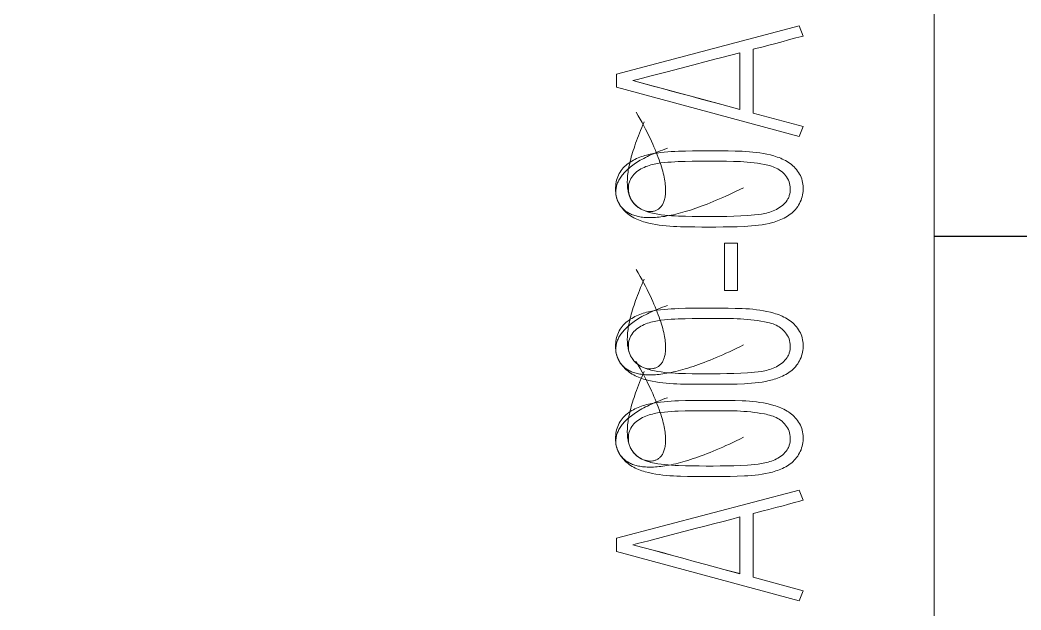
# Model space of a CAD drawing. Header units: millimetres. Extents: x 42356 to 50646, y 31507 to 39566.
# Drawn here: x 47878.12 to 47885.68, y 38444.2 to 38448.65 of the extents above; entities that cross this region are included whole.
import ezdxf

# ---------------------------------------------------------------- set-up
doc = ezdxf.new("R2010")
doc.units = ezdxf.units.MM
doc.set_wipeout_variables(frame=1)
doc.layers.add('000-PI-Oprema', color=30, linetype='Continuous', lineweight=5)
doc.layers.add('004-PI-DIN Šina', color=3, linetype='Continuous')

# ---------------------------------------------------------------- blocks, each defined once
blk = doc.blocks.new('*U116')
at = {"layer": '004-PI-DIN Šina'}
blk.add_lwpolyline([(0, 12.5), (650, 12.5)], dxfattribs=at)
blk = doc.blocks.new('6ES7193-6PA00-0AA0')
blk.add_wipeout([(47315.5808, 38480.0409), (47322.5808, 38480.0409), (47322.5808, 38362.9039), (47315.5808, 38362.9039)])
at = {"layer": '000-PI-Oprema'}
for p, q in [((47322.5808, 38362.9039), (47322.5808, 38480.0409)), ((47321.5594, 38437.8083), (47320.1788, 38437.4451)), ((47321.5905, 38437.7319), (47321.5594, 38437.8083)), ((47321.4392, 38437.6912), (47321.4716, 38437.7)), ((47321.4716, 38437.7), (47321.5147, 38437.7121)), ((47321.5147, 38437.7121), (47321.5363, 38437.718)), ((47321.5363, 38437.718), (47321.5579, 38437.7237)), ((47321.5905, 38437.7319), (47321.5905, 38437.7324)), ((47321.2118, 38437.6322), (47321.2335, 38437.6376)), ((47321.2118, 38437.1506), (47321.2118, 38437.6322)), ((47321.2335, 38437.6376), (47321.2878, 38437.6513)), ((47321.2878, 38437.6513), (47321.3311, 38437.6624)), ((47321.3311, 38437.6624), (47321.3852, 38437.6767)), ((47321.3852, 38437.6767), (47321.4392, 38437.6912)), ((47320.8199, 38437.5295), (47320.9232, 38437.5567)), ((47320.9232, 38437.5567), (47320.9749, 38437.5701)), ((47320.9749, 38437.5701), (47321.0438, 38437.588)), ((47321.0438, 38437.588), (47321.1128, 38437.6057)), ((47321.1128, 38437.6057), (47321.1128, 38437.1771)), ((47320.5617, 38437.4619), (47320.8027, 38437.525)), ((47320.8027, 38437.525), (47320.8199, 38437.5295)), ((47320.1788, 38437.4451), (47320.1788, 38437.3454)), ((47320.3031, 38437.3953), (47320.3375, 38437.4043)), ((47320.3203, 38437.3907), (47320.3031, 38437.3953)), ((47320.3213, 38437.3909), (47320.3041, 38437.3955)), ((47320.3375, 38437.4043), (47320.441, 38437.4308)), ((47320.441, 38437.4308), (47320.5617, 38437.4619)), ((47320.1788, 38437.3454), (47321.5594, 38436.9729)), ((47320.4583, 38437.3541), (47320.3203, 38437.3907)), ((47320.4591, 38437.3544), (47320.3213, 38437.3909)), ((47320.5272, 38437.3355), (47320.4583, 38437.3541)), ((47320.5279, 38437.3358), (47320.4591, 38437.3544)), ((47320.5961, 38437.3167), (47320.5272, 38437.3355)), ((47320.6655, 38437.2982), (47320.5279, 38437.3358)), ((47320.6649, 38437.2978), (47320.5961, 38437.3167)), ((47320.7338, 38437.2791), (47320.6649, 38437.2978)), ((47320.7342, 38437.2795), (47320.6655, 38437.2982)), ((47320.8199, 38437.2558), (47320.7338, 38437.2791)), ((47320.9751, 38437.2145), (47320.7342, 38437.2795)), ((47320.9749, 38437.214), (47320.8199, 38437.2558)), ((47321.1128, 38437.1771), (47320.9749, 38437.214)), ((47321.1128, 38437.1776), (47320.9751, 38437.2145)), ((47321.5905, 38437.0477), (47321.2118, 38437.1506)), ((47321.5594, 38436.9729), (47321.5905, 38437.0477)), ((47320.1727, 38436.5756), (47320.1727, 38436.5747)), ((47321.5914, 38436.5813), (47321.5914, 38436.5822)), ((47320.9963, 38436.1665), (47320.9963, 38435.8111)), ((47321.0953, 38436.1665), (47320.9963, 38436.1665)), ((47321.0953, 38435.8111), (47321.0953, 38436.1665)), ((47320.9963, 38435.8111), (47321.0953, 38435.8111)), ((47320.1727, 38435.388), (47320.1727, 38435.3871)), ((47321.5914, 38435.3937), (47321.5914, 38435.3947)), ((47320.1727, 38434.6914), (47320.1727, 38434.6904)), ((47321.5914, 38434.6971), (47321.5914, 38434.698)), ((47321.5594, 38434.3025), (47320.1788, 38433.9394)), ((47321.5905, 38434.2261), (47321.5594, 38434.3025)), ((47321.5363, 38434.2122), (47321.5579, 38434.2179)), ((47321.5905, 38434.2261), (47321.5905, 38434.2271)), ((47321.2335, 38434.1318), (47321.2878, 38434.1455)), ((47321.2878, 38434.1455), (47321.3311, 38434.1567)), ((47321.3311, 38434.1567), (47321.3852, 38434.1709)), ((47321.3852, 38434.1709), (47321.4392, 38434.1854)), ((47321.4392, 38434.1854), (47321.4716, 38434.1942)), ((47321.4716, 38434.1942), (47321.5147, 38434.2063)), ((47321.5147, 38434.2063), (47321.5363, 38434.2122)), ((47320.9232, 38434.0509), (47320.9749, 38434.0644)), ((47320.9749, 38434.0644), (47321.0438, 38434.0822)), ((47321.0438, 38434.0822), (47321.1128, 38434.0999)), ((47321.1128, 38434.0999), (47321.1128, 38433.6713)), ((47321.2118, 38434.1264), (47321.2335, 38434.1318)), ((47321.2118, 38433.6448), (47321.2118, 38434.1264)), ((47320.5444, 38433.9517), (47320.7855, 38434.0147)), ((47320.7855, 38434.0147), (47320.8372, 38434.0283)), ((47320.8372, 38434.0283), (47320.9232, 38434.0509)), ((47320.1788, 38433.9394), (47320.1788, 38433.8396)), ((47320.3375, 38433.8985), (47320.4238, 38433.9206)), ((47320.4238, 38433.9206), (47320.5444, 38433.9517)), ((47320.1788, 38433.8396), (47321.5594, 38433.4671)), ((47320.3031, 38433.8895), (47320.3375, 38433.8985)), ((47320.3203, 38433.8858), (47320.3031, 38433.8904)), ((47320.3203, 38433.8849), (47320.3031, 38433.8895)), ((47320.4583, 38433.8492), (47320.3203, 38433.8858)), ((47320.4583, 38433.8483), (47320.3203, 38433.8849)), ((47320.5272, 38433.8306), (47320.4583, 38433.8492)), ((47320.5272, 38433.8297), (47320.4583, 38433.8483)), ((47320.5961, 38433.8118), (47320.5272, 38433.8306)), ((47320.5961, 38433.8109), (47320.5272, 38433.8297)), ((47320.6993, 38433.7836), (47320.5961, 38433.8118)), ((47320.6993, 38433.7827), (47320.5961, 38433.8109)), ((47320.7682, 38433.7649), (47320.6993, 38433.7836)), ((47320.7682, 38433.764), (47320.6993, 38433.7827)), ((47320.8543, 38433.7416), (47320.7682, 38433.7649)), ((47320.8543, 38433.7407), (47320.7682, 38433.764)), ((47320.9922, 38433.7046), (47320.8543, 38433.7416)), ((47320.9922, 38433.7036), (47320.8543, 38433.7407)), ((47321.1128, 38433.6722), (47320.9922, 38433.7046)), ((47321.1128, 38433.6713), (47320.9922, 38433.7036)), ((47321.5905, 38433.542), (47321.2118, 38433.6448)), ((47321.5594, 38433.4671), (47321.5905, 38433.542))]:
    blk.add_line(p, q, dxfattribs=at)
for points in [[(47321.5579, 38437.7237), (47321.5796, 38437.7292), (47321.5905, 38437.7319)], [(47320.3292, 38437.1571), (47320.3443, 38437.1305), (47320.3589, 38437.1044), (47320.3728, 38437.0789), (47320.3862, 38437.0539), (47320.3989, 38437.0295), (47320.4111, 38437.0057), (47320.4227, 38436.9824), (47320.4337, 38436.9597), (47320.4441, 38436.9375), (47320.454, 38436.9158), (47320.4633, 38436.8947), (47320.4722, 38436.874), (47320.4805, 38436.8539), (47320.4882, 38436.8344), (47320.4955, 38436.8153), (47320.5023, 38436.7967), (47320.5086, 38436.7787), (47320.5144, 38436.7611), (47320.5198, 38436.744), (47320.5247, 38436.7275), (47320.5291, 38436.7114), (47320.5332, 38436.6957), (47320.5368, 38436.6806), (47320.5399, 38436.6659), (47320.5427, 38436.6517), (47320.5451, 38436.6379), (47320.547, 38436.6246), (47320.5486, 38436.6117), (47320.5498, 38436.5993), (47320.5507, 38436.5873), (47320.5512, 38436.5758), (47320.5514, 38436.5647), (47320.5512, 38436.554), (47320.5507, 38436.5437), (47320.5499, 38436.5338), (47320.5487, 38436.5244), (47320.5473, 38436.5153), (47320.5456, 38436.5067), (47320.5436, 38436.4985), (47320.5414, 38436.4906), (47320.5389, 38436.4831), (47320.5361, 38436.476), (47320.5331, 38436.4693), (47320.5299, 38436.463), (47320.5265, 38436.457), (47320.5228, 38436.4514), (47320.5189, 38436.4461), (47320.5149, 38436.4412), (47320.5106, 38436.4366), (47320.5062, 38436.4324), (47320.5017, 38436.4285), (47320.4969, 38436.425), (47320.492, 38436.4218), (47320.487, 38436.4189), (47320.4819, 38436.4163), (47320.4766, 38436.414), (47320.4713, 38436.4121), (47320.4658, 38436.4104), (47320.4602, 38436.4091), (47320.4546, 38436.408), (47320.4431, 38436.4068), (47320.4315, 38436.4066), (47320.4197, 38436.4076), (47320.4078, 38436.4095), (47320.396, 38436.4125), (47320.3842, 38436.4165), (47320.3726, 38436.4214), (47320.3613, 38436.4271), (47320.3503, 38436.4338), (47320.3397, 38436.4412), (47320.3296, 38436.4494), (47320.32, 38436.4583), (47320.311, 38436.468), (47320.3027, 38436.4783), (47320.2952, 38436.4892), (47320.2886, 38436.5007), (47320.2829, 38436.5127), (47320.2781, 38436.5252), (47320.2744, 38436.5382), (47320.2718, 38436.5514), (47320.2702, 38436.5649), (47320.2696, 38436.5784), (47320.2701, 38436.5919), (47320.2716, 38436.6053), (47320.2742, 38436.6185), (47320.2779, 38436.6313), (47320.2801, 38436.6375), (47320.2827, 38436.6436), (47320.2855, 38436.6496), (47320.2885, 38436.6554), (47320.2954, 38436.6666), (47320.3032, 38436.6772), (47320.3119, 38436.6871), (47320.3214, 38436.6965), (47320.3315, 38436.7052), (47320.3422, 38436.7134), (47320.3534, 38436.721), (47320.3649, 38436.728), (47320.3768, 38436.7344), (47320.3888, 38436.7402), (47320.4011, 38436.7455), (47320.4134, 38436.7502), (47320.4259, 38436.7545), (47320.4384, 38436.7583), (47320.4511, 38436.7617), (47320.4639, 38436.7647), (47320.4767, 38436.7673), (47320.4896, 38436.7696), (47320.5155, 38436.7734), (47320.5416, 38436.7763), (47320.5678, 38436.7787), (47320.5939, 38436.7806), (47320.62, 38436.7821), (47320.6462, 38436.7833), (47320.6984, 38436.785), (47320.7507, 38436.786), (47320.8029, 38436.7865), (47320.8552, 38436.7868), (47320.9075, 38436.7868), (47320.9598, 38436.7865), (47321.0122, 38436.7861), (47321.0647, 38436.7853), (47321.0908, 38436.7846), (47321.1168, 38436.7835), (47321.1427, 38436.782), (47321.1684, 38436.78), (47321.1941, 38436.7775), (47321.2198, 38436.7744), (47321.2458, 38436.7709), (47321.272, 38436.7669), (47321.2984, 38436.7622), (47321.3115, 38436.7595), (47321.3246, 38436.7564), (47321.3375, 38436.753), (47321.3503, 38436.7492), (47321.3629, 38436.745), (47321.3751, 38436.7402), (47321.3871, 38436.7349), (47321.3987, 38436.729), (47321.41, 38436.7224), (47321.4207, 38436.7151), (47321.431, 38436.7071), (47321.4408, 38436.6983), (47321.4499, 38436.6888), (47321.4584, 38436.6786), (47321.466, 38436.6677), (47321.4729, 38436.6563), (47321.4789, 38436.6444), (47321.4838, 38436.632), (47321.4878, 38436.6192), (47321.4907, 38436.6061), (47321.4926, 38436.5928), (47321.4935, 38436.5794), (47321.4933, 38436.566), (47321.492, 38436.5527), (47321.4896, 38436.5396), (47321.4862, 38436.5268), (47321.4841, 38436.5206), (47321.4816, 38436.5145), (47321.479, 38436.5085), (47321.476, 38436.5026), (47321.4728, 38436.4969), (47321.4693, 38436.4914), (47321.4616, 38436.4807), (47321.453, 38436.4706), (47321.4437, 38436.4611), (47321.4336, 38436.4522), (47321.4229, 38436.4439), (47321.4118, 38436.4361), (47321.4002, 38436.429), (47321.3883, 38436.4225), (47321.3762, 38436.4165), (47321.364, 38436.4112), (47321.3517, 38436.4064), (47321.3392, 38436.4021), (47321.3266, 38436.3983), (47321.3139, 38436.395), (47321.3012, 38436.392), (47321.2884, 38436.3895), (47321.2755, 38436.3872), (47321.2495, 38436.3835), (47321.2234, 38436.3807), (47321.1973, 38436.3783), (47321.1711, 38436.3763), (47321.1188, 38436.3733), (47321.0666, 38436.3712), (47321.0144, 38436.3699), (47320.9623, 38436.3693), (47320.9101, 38436.3691), (47320.8578, 38436.3692), (47320.8053, 38436.3693), (47320.7527, 38436.3696), (47320.7004, 38436.3705), (47320.6484, 38436.3721), (47320.6225, 38436.3733), (47320.5967, 38436.3749), (47320.5709, 38436.377), (47320.5449, 38436.3795), (47320.5188, 38436.3827)], [(47320.5188, 38436.3827), (47320.4925, 38436.3865), (47320.4661, 38436.3911), (47320.4529, 38436.3938), (47320.4399, 38436.3969), (47320.4269, 38436.4003), (47320.4142, 38436.4041), (47320.4016, 38436.4084), (47320.3893, 38436.4132), (47320.3774, 38436.4186), (47320.3657, 38436.4245), (47320.3545, 38436.431), (47320.3437, 38436.4383), (47320.3334, 38436.4462), (47320.3235, 38436.4549), (47320.3143, 38436.4643), (47320.3056, 38436.4746), (47320.2976, 38436.4858), (47320.2939, 38436.4918), (47320.2903, 38436.4979), (47320.2869, 38436.5044), (47320.2837, 38436.511), (47320.2807, 38436.5179), (47320.2779, 38436.5251), (47320.2753, 38436.5325), (47320.2729, 38436.5402), (47320.2707, 38436.5482), (47320.2688, 38436.5564), (47320.267, 38436.565), (47320.2655, 38436.5738), (47320.2643, 38436.5829), (47320.2632, 38436.5923), (47320.2624, 38436.6021), (47320.2619, 38436.6121), (47320.2616, 38436.6224), (47320.2616, 38436.6331), (47320.2619, 38436.6441), (47320.2624, 38436.6554), (47320.2632, 38436.6671), (47320.2643, 38436.6791), (47320.2657, 38436.6914), (47320.2674, 38436.7041), (47320.2694, 38436.7172), (47320.2716, 38436.7306), (47320.2742, 38436.7444), (47320.2771, 38436.7585), (47320.2804, 38436.7731), (47320.2839, 38436.788), (47320.2878, 38436.8033), (47320.292, 38436.819), (47320.2966, 38436.8351), (47320.3015, 38436.8516), (47320.3068, 38436.8685), (47320.3124, 38436.8859), (47320.3184, 38436.9036), (47320.3247, 38436.9218), (47320.3315, 38436.9404), (47320.3386, 38436.9595), (47320.3461, 38436.979), (47320.354, 38436.9989), (47320.3622, 38437.0193), (47320.3709, 38437.0402), (47320.38, 38437.0615), (47320.3895, 38437.0833)], [(47321.1391, 38436.5864), (47321.1119, 38436.5729), (47321.085, 38436.5599), (47321.0587, 38436.5474), (47321.0329, 38436.5353), (47321.0075, 38436.5237), (47320.9826, 38436.5125), (47320.9581, 38436.5018), (47320.9342, 38436.4915), (47320.9107, 38436.4817), (47320.8876, 38436.4723), (47320.865, 38436.4633), (47320.8428, 38436.4547), (47320.8211, 38436.4466), (47320.7998, 38436.4389), (47320.7789, 38436.4315), (47320.7585, 38436.4246), (47320.7385, 38436.4181), (47320.719, 38436.4119), (47320.6998, 38436.4061), (47320.6811, 38436.4007), (47320.6628, 38436.3957), (47320.6449, 38436.391), (47320.6274, 38436.3867), (47320.6103, 38436.3828), (47320.5936, 38436.3792), (47320.5772, 38436.3759), (47320.5613, 38436.3729), (47320.5458, 38436.3703), (47320.5306, 38436.3681), (47320.5159, 38436.3661), (47320.5014, 38436.3644), (47320.4874, 38436.3631), (47320.4737, 38436.362), (47320.4604, 38436.3613), (47320.4475, 38436.3608), (47320.4349, 38436.3607), (47320.4227, 38436.3608), (47320.4108, 38436.3611), (47320.3992, 38436.3618), (47320.388, 38436.3627), (47320.3771, 38436.3639), (47320.3666, 38436.3653), (47320.3564, 38436.3669), (47320.3465, 38436.3688), (47320.3369, 38436.3709), (47320.3277, 38436.3733), (47320.3187, 38436.3759), (47320.3101, 38436.3787), (47320.3018, 38436.3817), (47320.2937, 38436.3849), (47320.286, 38436.3883), (47320.2786, 38436.3919), (47320.2714, 38436.3957), (47320.2646, 38436.3997), (47320.258, 38436.4038), (47320.2517, 38436.4081), (47320.2457, 38436.4126), (47320.2399, 38436.4173), (47320.2292, 38436.427), (47320.2195, 38436.4373), (47320.2109, 38436.4482), (47320.2032, 38436.4595), (47320.1964, 38436.4712), (47320.1906, 38436.4834), (47320.1856, 38436.4959), (47320.1815, 38436.5087), (47320.1782, 38436.5217), (47320.1757, 38436.535), (47320.174, 38436.5484), (47320.173, 38436.5619), (47320.1727, 38436.5755), (47320.1731, 38436.5892), (47320.1741, 38436.6028), (47320.1757, 38436.6163), (47320.178, 38436.6297), (47320.181, 38436.643), (47320.1847, 38436.656), (47320.1891, 38436.6687), (47320.1943, 38436.6811), (47320.2002, 38436.6931), (47320.2069, 38436.7047), (47320.2144, 38436.7158), (47320.2226, 38436.7264), (47320.2315, 38436.7365), (47320.241, 38436.7462), (47320.251, 38436.7554), (47320.2615, 38436.7642), (47320.2724, 38436.7724), (47320.2837, 38436.7802), (47320.2953, 38436.7875), (47320.3072, 38436.7944), (47320.3194, 38436.8007), (47320.3316, 38436.8066), (47320.3441, 38436.812), (47320.3566, 38436.817), (47320.3693, 38436.8216), (47320.382, 38436.8258), (47320.3949, 38436.8296), (47320.4079, 38436.8331), (47320.434, 38436.8393), (47320.4604, 38436.8443), (47320.4869, 38436.8485), (47320.5135, 38436.8521), (47320.5402, 38436.855), (47320.567, 38436.8573), (47320.5938, 38436.8591), (47320.6206, 38436.8606), (47320.6475, 38436.8617), (47320.7012, 38436.8633), (47320.7549, 38436.8643), (47320.8086, 38436.8648), (47320.8622, 38436.865), (47320.9159, 38436.8648), (47320.9696, 38436.8645), (47321.0234, 38436.864), (47321.0772, 38436.8632), (47321.1309, 38436.8615), (47321.1577, 38436.8601), (47321.1844, 38436.8583), (47321.211, 38436.856), (47321.2375, 38436.8531), (47321.2639, 38436.8495), (47321.2904, 38436.8452), (47321.3168, 38436.84), (47321.3432, 38436.8339), (47321.3695, 38436.8268), (47321.3826, 38436.8228), (47321.3955, 38436.8184), (47321.4083, 38436.8138), (47321.4209, 38436.8087), (47321.4333, 38436.8032), (47321.4455, 38436.7974), (47321.4574, 38436.7911), (47321.469, 38436.7844), (47321.4804, 38436.7772), (47321.4914, 38436.7695), (47321.502, 38436.7613), (47321.5123, 38436.7525), (47321.5222, 38436.7432), (47321.5315, 38436.7334), (47321.5404, 38436.7231), (47321.5487, 38436.7123), (47321.5564, 38436.7011), (47321.5634, 38436.6895), (47321.5697, 38436.6775), (47321.5752, 38436.6652), (47321.5799, 38436.6525), (47321.5838, 38436.6396), (47321.5869, 38436.6265), (47321.5892, 38436.6131), (47321.5907, 38436.5997), (47321.5914, 38436.5861), (47321.5913, 38436.5725), (47321.5904, 38436.5589), (47321.5887, 38436.5454), (47321.5862, 38436.5319), (47321.583, 38436.5186), (47321.5791, 38436.5055), (47321.5745, 38436.4926), (47321.5692, 38436.4799), (47321.5632, 38436.4676), (47321.5566, 38436.4557), (47321.5494, 38436.4442), (47321.5415, 38436.4331), (47321.533, 38436.4226), (47321.524, 38436.4126), (47321.5144, 38436.4031), (47321.5043, 38436.3942), (47321.4938, 38436.3859), (47321.4828, 38436.3781), (47321.4715, 38436.3708), (47321.4598, 38436.3639), (47321.4478, 38436.3575), (47321.4355, 38436.3515), (47321.4231, 38436.346), (47321.4105, 38436.3408), (47321.3977, 38436.336), (47321.3849, 38436.3316), (47321.372, 38436.3275), (47321.359, 38436.3237), (47321.3329, 38436.317), (47321.3066, 38436.3114), (47321.2802, 38436.3067), (47321.2536, 38436.3029), (47321.2269, 38436.2999), (47321.2002, 38436.2974), (47321.1734, 38436.2955), (47321.1466, 38436.2939), (47321.0929, 38436.2917), (47321.0393, 38436.2905), (47320.9856, 38436.2899), (47320.9319, 38436.2897), (47320.8782, 38436.2896), (47320.8245, 38436.2897), (47320.7708, 38436.29), (47320.7171, 38436.2904), (47320.6634, 38436.2915), (47320.6366, 38436.2925), (47320.6098, 38436.2938)], [(47320.6098, 38436.2938), (47320.5831, 38436.2956), (47320.5563, 38436.2979), (47320.5296, 38436.3009), (47320.503, 38436.3044), (47320.4765, 38436.3086), (47320.45, 38436.3135), (47320.4237, 38436.3191), (47320.3975, 38436.3257), (47320.3846, 38436.3295), (47320.3718, 38436.3335), (47320.3591, 38436.338), (47320.3465, 38436.3428), (47320.3341, 38436.348), (47320.3219, 38436.3537), (47320.3099, 38436.3599), (47320.2982, 38436.3666), (47320.2866, 38436.3739), (47320.2754, 38436.3817), (47320.2644, 38436.3901), (47320.2539, 38436.3989), (47320.2438, 38436.4083), (47320.2342, 38436.4181), (47320.2251, 38436.4284), (47320.2166, 38436.4391), (47320.2087, 38436.4502), (47320.2016, 38436.4618), (47320.1951, 38436.4736), (47320.1895, 38436.4859), (47320.1847, 38436.4984), (47320.1809, 38436.5113), (47320.1779, 38436.5244), (47320.176, 38436.5378), (47320.1751, 38436.5515), (47320.1754, 38436.5654), (47320.1768, 38436.5794), (47320.1779, 38436.5866), (47320.1794, 38436.5937), (47320.1812, 38436.6009), (47320.1833, 38436.6081), (47320.1857, 38436.6154), (47320.1884, 38436.6227), (47320.1915, 38436.63), (47320.195, 38436.6374), (47320.1988, 38436.6447), (47320.203, 38436.6521), (47320.2075, 38436.6595), (47320.2124, 38436.667), (47320.2177, 38436.6744), (47320.2234, 38436.6819), (47320.2294, 38436.6893), (47320.2359, 38436.6968), (47320.2428, 38436.7043), (47320.2501, 38436.7118), (47320.2578, 38436.7192), (47320.2659, 38436.7267), (47320.2745, 38436.7342), (47320.2835, 38436.7416), (47320.2929, 38436.7491), (47320.3028, 38436.7565), (47320.3132, 38436.7639), (47320.324, 38436.7713), (47320.3353, 38436.7787), (47320.347, 38436.786), (47320.3593, 38436.7933), (47320.372, 38436.8006), (47320.3853, 38436.8079), (47320.399, 38436.8151), (47320.4133, 38436.8222), (47320.4281, 38436.8294), (47320.4434, 38436.8365), (47320.4592, 38436.8435), (47320.4755, 38436.8505), (47320.4924, 38436.8575), (47320.5099, 38436.8644), (47320.5279, 38436.8712), (47320.5465, 38436.878), (47320.5656, 38436.8847)], [(47320.2707, 38436.5605), (47320.2704, 38436.5632), (47320.2701, 38436.566), (47320.2699, 38436.5688), (47320.2698, 38436.5716), (47320.2697, 38436.5743), (47320.2696, 38436.5771), (47320.2696, 38436.5799)], [(47320.2728, 38436.5468), (47320.2723, 38436.5495), (47320.2718, 38436.5522), (47320.2714, 38436.555), (47320.271, 38436.5577)], [(47320.3338, 38436.4467), (47320.3318, 38436.4484), (47320.3297, 38436.4502), (47320.3277, 38436.4519), (47320.3257, 38436.4537), (47320.3238, 38436.4556), (47320.3218, 38436.4574), (47320.3199, 38436.4593), (47320.318, 38436.4612), (47320.3162, 38436.4632), (47320.3143, 38436.4651), (47320.3125, 38436.4672), (47320.3108, 38436.4692), (47320.309, 38436.4712), (47320.3073, 38436.4733), (47320.3056, 38436.4754), (47320.3039, 38436.4776), (47320.3023, 38436.4797), (47320.3007, 38436.4819), (47320.2992, 38436.4842), (47320.2976, 38436.4864), (47320.2962, 38436.4887), (47320.2947, 38436.491), (47320.2933, 38436.4933), (47320.2919, 38436.4956), (47320.2905, 38436.498), (47320.2892, 38436.5004), (47320.288, 38436.5028), (47320.2867, 38436.5052), (47320.2856, 38436.5077), (47320.2844, 38436.5101), (47320.2833, 38436.5126), (47320.2822, 38436.5151), (47320.2812, 38436.5177), (47320.2802, 38436.5202), (47320.2793, 38436.5228), (47320.2784, 38436.5254), (47320.2775, 38436.528), (47320.2767, 38436.5307), (47320.276, 38436.5333), (47320.2752, 38436.536), (47320.2745, 38436.5387), (47320.2739, 38436.5414), (47320.2733, 38436.5441)], [(47320.3292, 38435.9696), (47320.3443, 38435.9429), (47320.3589, 38435.9168), (47320.3728, 38435.8913), (47320.3862, 38435.8663), (47320.3989, 38435.842), (47320.4111, 38435.8181), (47320.4227, 38435.7948), (47320.4337, 38435.7721), (47320.4441, 38435.7499), (47320.454, 38435.7282), (47320.4633, 38435.7071), (47320.4722, 38435.6865), (47320.4805, 38435.6664), (47320.4882, 38435.6468), (47320.4955, 38435.6277), (47320.5023, 38435.6092), (47320.5086, 38435.5911), (47320.5144, 38435.5735), (47320.5198, 38435.5565), (47320.5247, 38435.5399), (47320.5291, 38435.5238), (47320.5332, 38435.5082), (47320.5368, 38435.493), (47320.5399, 38435.4783), (47320.5427, 38435.4641), (47320.5451, 38435.4503), (47320.547, 38435.437), (47320.5486, 38435.4242), (47320.5498, 38435.4117), (47320.5507, 38435.3998), (47320.5512, 38435.3882), (47320.5514, 38435.3771), (47320.5512, 38435.3664), (47320.5507, 38435.3561), (47320.5499, 38435.3463), (47320.5487, 38435.3368), (47320.5473, 38435.3278), (47320.5456, 38435.3191), (47320.5436, 38435.3109), (47320.5414, 38435.303), (47320.5389, 38435.2955), (47320.5361, 38435.2885), (47320.5331, 38435.2817), (47320.5299, 38435.2754), (47320.5265, 38435.2694), (47320.5228, 38435.2638), (47320.5189, 38435.2585), (47320.5149, 38435.2536), (47320.5106, 38435.2491), (47320.5062, 38435.2448), (47320.5017, 38435.241), (47320.4969, 38435.2374), (47320.492, 38435.2342), (47320.487, 38435.2313), (47320.4819, 38435.2287), (47320.4766, 38435.2265), (47320.4713, 38435.2245), (47320.4658, 38435.2228), (47320.4602, 38435.2215), (47320.4546, 38435.2204), (47320.4431, 38435.2192), (47320.4315, 38435.219), (47320.4197, 38435.22), (47320.4078, 38435.222), (47320.396, 38435.225), (47320.3842, 38435.2289), (47320.3726, 38435.2338), (47320.3613, 38435.2396), (47320.3503, 38435.2462), (47320.3397, 38435.2536), (47320.3296, 38435.2618), (47320.32, 38435.2708), (47320.311, 38435.2804), (47320.3027, 38435.2907), (47320.2952, 38435.3016), (47320.2886, 38435.3131), (47320.2829, 38435.3251), (47320.2781, 38435.3376), (47320.2744, 38435.3506), (47320.2718, 38435.3638), (47320.2702, 38435.3773), (47320.2696, 38435.3908), (47320.2701, 38435.4044), (47320.2716, 38435.4177), (47320.2742, 38435.4309), (47320.2779, 38435.4437), (47320.2801, 38435.45), (47320.2827, 38435.4561), (47320.2855, 38435.462), (47320.2885, 38435.4679), (47320.2954, 38435.479), (47320.3032, 38435.4896), (47320.3119, 38435.4995), (47320.3214, 38435.5089), (47320.3315, 38435.5177), (47320.3422, 38435.5258), (47320.3534, 38435.5334), (47320.3649, 38435.5404), (47320.3768, 38435.5468), (47320.3888, 38435.5526), (47320.4011, 38435.5579), (47320.4134, 38435.5627), (47320.4259, 38435.5669), (47320.4384, 38435.5707), (47320.4511, 38435.5741), (47320.4639, 38435.5771), (47320.4767, 38435.5797), (47320.4896, 38435.582), (47320.5155, 38435.5858), (47320.5416, 38435.5888), (47320.5678, 38435.5911), (47320.5939, 38435.593), (47320.62, 38435.5945), (47320.6462, 38435.5957), (47320.6984, 38435.5974), (47320.7507, 38435.5984), (47320.8029, 38435.599), (47320.8552, 38435.5992), (47320.9075, 38435.5992), (47320.9598, 38435.5989), (47321.0122, 38435.5985), (47321.0647, 38435.5978), (47321.0908, 38435.597), (47321.1168, 38435.596), (47321.1427, 38435.5944), (47321.1684, 38435.5924), (47321.1941, 38435.5899), (47321.2198, 38435.5869), (47321.2458, 38435.5833), (47321.272, 38435.5793), (47321.2984, 38435.5746), (47321.3115, 38435.5719), (47321.3246, 38435.5689), (47321.3375, 38435.5655), (47321.3503, 38435.5617), (47321.3629, 38435.5574), (47321.3751, 38435.5526), (47321.3871, 38435.5473), (47321.3987, 38435.5414), (47321.41, 38435.5348), (47321.4207, 38435.5275), (47321.431, 38435.5195), (47321.4408, 38435.5107), (47321.4499, 38435.5012), (47321.4584, 38435.491), (47321.466, 38435.4801), (47321.4729, 38435.4687), (47321.4789, 38435.4568), (47321.4838, 38435.4444), (47321.4878, 38435.4316), (47321.4907, 38435.4185), (47321.4926, 38435.4052), (47321.4935, 38435.3918), (47321.4933, 38435.3784), (47321.492, 38435.3651), (47321.4896, 38435.352), (47321.4862, 38435.3393), (47321.4841, 38435.333), (47321.4816, 38435.3269), (47321.479, 38435.3209), (47321.476, 38435.3151), (47321.4728, 38435.3094), (47321.4693, 38435.3038), (47321.4616, 38435.2931), (47321.453, 38435.283), (47321.4437, 38435.2735), (47321.4336, 38435.2646), (47321.4229, 38435.2563), (47321.4118, 38435.2486), (47321.4002, 38435.2414), (47321.3883, 38435.2349), (47321.3762, 38435.2289), (47321.364, 38435.2236), (47321.3517, 38435.2188), (47321.3392, 38435.2145), (47321.3266, 38435.2108), (47321.3139, 38435.2074), (47321.3012, 38435.2045), (47321.2884, 38435.2019), (47321.2755, 38435.1996), (47321.2495, 38435.1959), (47321.2234, 38435.1931), (47321.1973, 38435.1908), (47321.1711, 38435.1888), (47321.1188, 38435.1857), (47321.0666, 38435.1836), (47321.0144, 38435.1823), (47320.9623, 38435.1817), (47320.9101, 38435.1815), (47320.8578, 38435.1816), (47320.8053, 38435.1817), (47320.7527, 38435.1821), (47320.7004, 38435.1829), (47320.6484, 38435.1845), (47320.6225, 38435.1857), (47320.5967, 38435.1873), (47320.5709, 38435.1894), (47320.5449, 38435.1919), (47320.5188, 38435.1951)], [(47320.5188, 38435.1951), (47320.4925, 38435.1989), (47320.4661, 38435.2035), (47320.4529, 38435.2062), (47320.4399, 38435.2093), (47320.4269, 38435.2127), (47320.4142, 38435.2166), (47320.4016, 38435.2209), (47320.3893, 38435.2257), (47320.3774, 38435.231), (47320.3657, 38435.2369), (47320.3545, 38435.2435), (47320.3437, 38435.2507), (47320.3334, 38435.2586), (47320.3235, 38435.2673), (47320.3143, 38435.2768), (47320.3056, 38435.2871), (47320.2976, 38435.2983), (47320.2939, 38435.3042), (47320.2903, 38435.3104), (47320.2869, 38435.3168), (47320.2837, 38435.3234), (47320.2807, 38435.3304), (47320.2779, 38435.3375), (47320.2753, 38435.345), (47320.2729, 38435.3527), (47320.2707, 38435.3606), (47320.2688, 38435.3689), (47320.267, 38435.3774), (47320.2655, 38435.3862), (47320.2643, 38435.3953), (47320.2632, 38435.4048), (47320.2624, 38435.4145), (47320.2619, 38435.4245), (47320.2616, 38435.4349), (47320.2616, 38435.4455), (47320.2619, 38435.4565), (47320.2624, 38435.4678), (47320.2632, 38435.4795), (47320.2643, 38435.4915), (47320.2657, 38435.5038), (47320.2674, 38435.5165), (47320.2694, 38435.5296), (47320.2716, 38435.543), (47320.2742, 38435.5568), (47320.2771, 38435.5709), (47320.2804, 38435.5855), (47320.2839, 38435.6004), (47320.2878, 38435.6157), (47320.292, 38435.6314), (47320.2966, 38435.6475), (47320.3015, 38435.664), (47320.3068, 38435.681), (47320.3124, 38435.6983), (47320.3184, 38435.7161), (47320.3247, 38435.7342), (47320.3315, 38435.7528), (47320.3386, 38435.7719), (47320.3461, 38435.7914), (47320.354, 38435.8113), (47320.3622, 38435.8317), (47320.3709, 38435.8526), (47320.38, 38435.8739), (47320.3895, 38435.8957)], [(47321.1391, 38435.3988), (47321.1119, 38435.3853), (47321.085, 38435.3723), (47321.0587, 38435.3598), (47321.0329, 38435.3477), (47321.0075, 38435.3361), (47320.9826, 38435.3249), (47320.9581, 38435.3142), (47320.9342, 38435.3039), (47320.9107, 38435.2941), (47320.8876, 38435.2847), (47320.865, 38435.2757), (47320.8428, 38435.2672), (47320.8211, 38435.259), (47320.7998, 38435.2513), (47320.7789, 38435.244), (47320.7585, 38435.237), (47320.7385, 38435.2305), (47320.719, 38435.2243), (47320.6998, 38435.2186), (47320.6811, 38435.2132), (47320.6628, 38435.2081), (47320.6449, 38435.2035), (47320.6274, 38435.1991), (47320.6103, 38435.1952), (47320.5936, 38435.1916), (47320.5772, 38435.1883), (47320.5613, 38435.1854), (47320.5458, 38435.1828), (47320.5306, 38435.1805), (47320.5159, 38435.1785), (47320.5014, 38435.1769), (47320.4874, 38435.1755), (47320.4737, 38435.1745), (47320.4604, 38435.1737), (47320.4475, 38435.1733), (47320.4349, 38435.1731), (47320.4227, 38435.1732), (47320.4108, 38435.1736), (47320.3992, 38435.1742), (47320.388, 38435.1751), (47320.3771, 38435.1763), (47320.3666, 38435.1777), (47320.3564, 38435.1793), (47320.3465, 38435.1812), (47320.3369, 38435.1834), (47320.3277, 38435.1857), (47320.3187, 38435.1883), (47320.3101, 38435.1911), (47320.3018, 38435.1941), (47320.2937, 38435.1973), (47320.286, 38435.2007), (47320.2786, 38435.2043), (47320.2714, 38435.2081), (47320.2646, 38435.2121), (47320.258, 38435.2162), (47320.2517, 38435.2206), (47320.2457, 38435.225), (47320.2399, 38435.2297), (47320.2292, 38435.2394), (47320.2195, 38435.2497), (47320.2109, 38435.2606), (47320.2032, 38435.2719), (47320.1964, 38435.2837), (47320.1906, 38435.2958), (47320.1856, 38435.3083), (47320.1815, 38435.3211), (47320.1782, 38435.3341), (47320.1757, 38435.3474), (47320.174, 38435.3608), (47320.173, 38435.3743), (47320.1727, 38435.3879), (47320.1731, 38435.4016), (47320.1741, 38435.4152), (47320.1757, 38435.4287), (47320.178, 38435.4422), (47320.181, 38435.4554), (47320.1847, 38435.4684), (47320.1891, 38435.4812), (47320.1943, 38435.4936), (47320.2002, 38435.5056), (47320.2069, 38435.5171), (47320.2144, 38435.5282), (47320.2226, 38435.5388), (47320.2315, 38435.549), (47320.241, 38435.5586), (47320.251, 38435.5678), (47320.2615, 38435.5766), (47320.2724, 38435.5848), (47320.2837, 38435.5926), (47320.2953, 38435.5999), (47320.3072, 38435.6068), (47320.3194, 38435.6131), (47320.3316, 38435.619), (47320.3441, 38435.6244), (47320.3566, 38435.6294), (47320.3693, 38435.634), (47320.382, 38435.6382), (47320.3949, 38435.6421), (47320.4079, 38435.6456), (47320.434, 38435.6517), (47320.4604, 38435.6567), (47320.4869, 38435.661), (47320.5135, 38435.6645), (47320.5402, 38435.6674), (47320.567, 38435.6697), (47320.5938, 38435.6716), (47320.6206, 38435.673), (47320.6475, 38435.6742), (47320.7012, 38435.6757), (47320.7549, 38435.6767), (47320.8086, 38435.6773), (47320.8622, 38435.6774), (47320.9159, 38435.6772), (47320.9696, 38435.6769), (47321.0234, 38435.6764), (47321.0772, 38435.6756), (47321.1309, 38435.6739), (47321.1577, 38435.6725), (47321.1844, 38435.6707), (47321.211, 38435.6684), (47321.2375, 38435.6655), (47321.2639, 38435.6619), (47321.2904, 38435.6576), (47321.3168, 38435.6524), (47321.3432, 38435.6464), (47321.3695, 38435.6392), (47321.3826, 38435.6352), (47321.3955, 38435.6309), (47321.4083, 38435.6262), (47321.4209, 38435.6211), (47321.4333, 38435.6157), (47321.4455, 38435.6098), (47321.4574, 38435.6035), (47321.469, 38435.5968), (47321.4804, 38435.5896), (47321.4914, 38435.5819), (47321.502, 38435.5737), (47321.5123, 38435.5649), (47321.5222, 38435.5557), (47321.5315, 38435.5458), (47321.5404, 38435.5355), (47321.5487, 38435.5248), (47321.5564, 38435.5136), (47321.5634, 38435.5019), (47321.5697, 38435.49), (47321.5752, 38435.4776), (47321.5799, 38435.465), (47321.5838, 38435.452), (47321.5869, 38435.4389), (47321.5892, 38435.4256), (47321.5907, 38435.4121), (47321.5914, 38435.3985), (47321.5913, 38435.3849), (47321.5904, 38435.3713), (47321.5887, 38435.3578), (47321.5862, 38435.3443), (47321.583, 38435.331), (47321.5791, 38435.3179), (47321.5745, 38435.305), (47321.5692, 38435.2924), (47321.5632, 38435.2801), (47321.5566, 38435.2681), (47321.5494, 38435.2566), (47321.5415, 38435.2455), (47321.533, 38435.235), (47321.524, 38435.225), (47321.5144, 38435.2156), (47321.5043, 38435.2067), (47321.4938, 38435.1983), (47321.4828, 38435.1905), (47321.4715, 38435.1832), (47321.4598, 38435.1763), (47321.4478, 38435.1699), (47321.4355, 38435.1639), (47321.4231, 38435.1584), (47321.4105, 38435.1532), (47321.3977, 38435.1484), (47321.3849, 38435.144), (47321.372, 38435.1399), (47321.359, 38435.1361), (47321.3329, 38435.1294), (47321.3066, 38435.1238), (47321.2802, 38435.1192), (47321.2536, 38435.1154), (47321.2269, 38435.1123), (47321.2002, 38435.1099), (47321.1734, 38435.1079), (47321.1466, 38435.1063), (47321.0929, 38435.1041), (47321.0393, 38435.1029), (47320.9856, 38435.1024), (47320.9319, 38435.1021), (47320.8782, 38435.1021), (47320.8245, 38435.1022), (47320.7708, 38435.1024), (47320.7171, 38435.1028), (47320.6634, 38435.1039), (47320.6366, 38435.1049), (47320.6098, 38435.1062)], [(47320.6098, 38435.1062), (47320.5831, 38435.108), (47320.5563, 38435.1104), (47320.5296, 38435.1133), (47320.503, 38435.1168), (47320.4765, 38435.121), (47320.45, 38435.1259), (47320.4237, 38435.1316), (47320.3975, 38435.1382), (47320.3846, 38435.1419), (47320.3718, 38435.146), (47320.3591, 38435.1504), (47320.3465, 38435.1552), (47320.3341, 38435.1605), (47320.3219, 38435.1662), (47320.3099, 38435.1724), (47320.2982, 38435.1791), (47320.2866, 38435.1863), (47320.2754, 38435.1941), (47320.2644, 38435.2025), (47320.2539, 38435.2114), (47320.2438, 38435.2207), (47320.2342, 38435.2305), (47320.2251, 38435.2408), (47320.2166, 38435.2515), (47320.2087, 38435.2627), (47320.2016, 38435.2742), (47320.1951, 38435.2861), (47320.1895, 38435.2983), (47320.1847, 38435.3108), (47320.1809, 38435.3237), (47320.1779, 38435.3369), (47320.176, 38435.3503), (47320.1751, 38435.3639), (47320.1754, 38435.3778), (47320.1768, 38435.3919), (47320.1779, 38435.399), (47320.1794, 38435.4061), (47320.1812, 38435.4133), (47320.1833, 38435.4205), (47320.1857, 38435.4278), (47320.1884, 38435.4351), (47320.1915, 38435.4424), (47320.195, 38435.4498), (47320.1988, 38435.4572), (47320.203, 38435.4646), (47320.2075, 38435.472), (47320.2124, 38435.4794), (47320.2177, 38435.4868), (47320.2234, 38435.4943), (47320.2294, 38435.5018), (47320.2359, 38435.5092), (47320.2428, 38435.5167), (47320.2501, 38435.5242), (47320.2578, 38435.5317), (47320.2659, 38435.5391), (47320.2745, 38435.5466), (47320.2835, 38435.5541), (47320.2929, 38435.5615), (47320.3028, 38435.5689), (47320.3132, 38435.5763), (47320.324, 38435.5837), (47320.3353, 38435.5911), (47320.347, 38435.5984), (47320.3593, 38435.6057), (47320.372, 38435.613), (47320.3853, 38435.6203), (47320.399, 38435.6275), (47320.4133, 38435.6347), (47320.4281, 38435.6418), (47320.4434, 38435.6489), (47320.4592, 38435.6559), (47320.4755, 38435.6629), (47320.4924, 38435.6699), (47320.5099, 38435.6768), (47320.5279, 38435.6836), (47320.5465, 38435.6904), (47320.5656, 38435.6971)], [(47320.5188, 38434.4984), (47320.4925, 38434.5022), (47320.4661, 38434.5069), (47320.4529, 38434.5096), (47320.4399, 38434.5126), (47320.4269, 38434.5161), (47320.4142, 38434.5199), (47320.4016, 38434.5242), (47320.3893, 38434.529), (47320.3774, 38434.5343), (47320.3657, 38434.5403), (47320.3545, 38434.5468), (47320.3437, 38434.554), (47320.3334, 38434.562), (47320.3235, 38434.5706), (47320.3143, 38434.5801), (47320.3056, 38434.5904), (47320.2976, 38434.6016), (47320.2939, 38434.6075), (47320.2903, 38434.6137), (47320.2869, 38434.6201), (47320.2837, 38434.6268), (47320.2807, 38434.6337), (47320.2779, 38434.6409), (47320.2753, 38434.6483), (47320.2729, 38434.656), (47320.2707, 38434.664), (47320.2688, 38434.6722), (47320.267, 38434.6808), (47320.2655, 38434.6896), (47320.2643, 38434.6987), (47320.2632, 38434.7081), (47320.2624, 38434.7178), (47320.2619, 38434.7279), (47320.2616, 38434.7382), (47320.2616, 38434.7489), (47320.2619, 38434.7599), (47320.2624, 38434.7712), (47320.2632, 38434.7828), (47320.2643, 38434.7948), (47320.2657, 38434.8072), (47320.2674, 38434.8199), (47320.2694, 38434.8329), (47320.2716, 38434.8464), (47320.2742, 38434.8601), (47320.2771, 38434.8743), (47320.2804, 38434.8888), (47320.2839, 38434.9038), (47320.2878, 38434.9191), (47320.292, 38434.9348), (47320.2966, 38434.9509), (47320.3015, 38434.9674), (47320.3068, 38434.9843), (47320.3124, 38435.0016), (47320.3184, 38435.0194), (47320.3247, 38435.0376), (47320.3315, 38435.0562), (47320.3386, 38435.0753), (47320.3461, 38435.0947), (47320.354, 38435.1147), (47320.3622, 38435.1351), (47320.3709, 38435.1559), (47320.38, 38435.1772), (47320.3895, 38435.199)], [(47320.3292, 38435.2729), (47320.3443, 38435.2462), (47320.3589, 38435.2202), (47320.3728, 38435.1946), (47320.3862, 38435.1697), (47320.3989, 38435.1453), (47320.4111, 38435.1215), (47320.4227, 38435.0982), (47320.4337, 38435.0754), (47320.4441, 38435.0532), (47320.454, 38435.0316), (47320.4633, 38435.0104), (47320.4722, 38434.9898), (47320.4805, 38434.9697), (47320.4882, 38434.9501), (47320.4955, 38434.9311), (47320.5023, 38434.9125), (47320.5086, 38434.8945), (47320.5144, 38434.8769), (47320.5198, 38434.8598), (47320.5247, 38434.8432), (47320.5291, 38434.8271), (47320.5332, 38434.8115), (47320.5368, 38434.7964), (47320.5399, 38434.7817), (47320.5427, 38434.7675), (47320.5451, 38434.7537), (47320.547, 38434.7404), (47320.5486, 38434.7275), (47320.5498, 38434.7151), (47320.5507, 38434.7031), (47320.5512, 38434.6916), (47320.5514, 38434.6804), (47320.5512, 38434.6698), (47320.5507, 38434.6595), (47320.5499, 38434.6496), (47320.5487, 38434.6402), (47320.5473, 38434.6311), (47320.5456, 38434.6225), (47320.5436, 38434.6142), (47320.5414, 38434.6064), (47320.5389, 38434.5989), (47320.5361, 38434.5918), (47320.5331, 38434.5851), (47320.5299, 38434.5787), (47320.5265, 38434.5728), (47320.5228, 38434.5671), (47320.5189, 38434.5619), (47320.5149, 38434.557), (47320.5106, 38434.5524), (47320.5062, 38434.5482), (47320.5017, 38434.5443), (47320.4969, 38434.5408), (47320.492, 38434.5375), (47320.487, 38434.5346), (47320.4819, 38434.5321), (47320.4766, 38434.5298), (47320.4713, 38434.5278), (47320.4658, 38434.5262), (47320.4602, 38434.5248), (47320.4546, 38434.5238), (47320.4431, 38434.5225), (47320.4315, 38434.5224), (47320.4197, 38434.5233), (47320.4078, 38434.5253), (47320.396, 38434.5283), (47320.3842, 38434.5323), (47320.3726, 38434.5371), (47320.3613, 38434.5429), (47320.3503, 38434.5495), (47320.3397, 38434.557), (47320.3296, 38434.5652), (47320.32, 38434.5741), (47320.311, 38434.5837), (47320.3027, 38434.594), (47320.2952, 38434.6049), (47320.2886, 38434.6164), (47320.2829, 38434.6285), (47320.2781, 38434.641), (47320.2744, 38434.6539), (47320.2718, 38434.6672), (47320.2702, 38434.6806), (47320.2696, 38434.6942), (47320.2701, 38434.7077), (47320.2716, 38434.7211), (47320.2742, 38434.7343), (47320.2779, 38434.7471), (47320.2801, 38434.7533), (47320.2827, 38434.7594), (47320.2855, 38434.7654), (47320.2885, 38434.7712), (47320.2954, 38434.7824), (47320.3032, 38434.7929), (47320.3119, 38434.8029), (47320.3214, 38434.8123), (47320.3315, 38434.821), (47320.3422, 38434.8292), (47320.3534, 38434.8367), (47320.3649, 38434.8437), (47320.3768, 38434.8501), (47320.3888, 38434.856), (47320.4011, 38434.8613), (47320.4134, 38434.866), (47320.4259, 38434.8703), (47320.4384, 38434.8741), (47320.4511, 38434.8774), (47320.4639, 38434.8804), (47320.4767, 38434.8831), (47320.4896, 38434.8854), (47320.5155, 38434.8892), (47320.5416, 38434.8921), (47320.5678, 38434.8944), (47320.5939, 38434.8963), (47320.62, 38434.8979), (47320.6462, 38434.8991), (47320.6984, 38434.9008), (47320.7507, 38434.9017), (47320.8029, 38434.9023), (47320.8552, 38434.9026), (47320.9075, 38434.9025), (47320.9598, 38434.9023), (47321.0122, 38434.9019), (47321.0647, 38434.9011), (47321.0908, 38434.9004), (47321.1168, 38434.8993), (47321.1427, 38434.8978), (47321.1684, 38434.8958), (47321.1941, 38434.8932), (47321.2198, 38434.8902), (47321.2458, 38434.8867), (47321.272, 38434.8827), (47321.2984, 38434.878), (47321.3115, 38434.8752), (47321.3246, 38434.8722), (47321.3375, 38434.8688), (47321.3503, 38434.865), (47321.3629, 38434.8608), (47321.3751, 38434.856), (47321.3871, 38434.8507), (47321.3987, 38434.8447), (47321.41, 38434.8382), (47321.4207, 38434.8309), (47321.431, 38434.8229), (47321.4408, 38434.8141), (47321.4499, 38434.8045), (47321.4584, 38434.7943), (47321.466, 38434.7835), (47321.4729, 38434.7721), (47321.4789, 38434.7602), (47321.4838, 38434.7478), (47321.4878, 38434.735), (47321.4907, 38434.7218), (47321.4926, 38434.7085), (47321.4935, 38434.6951), (47321.4933, 38434.6818), (47321.492, 38434.6685), (47321.4896, 38434.6554), (47321.4862, 38434.6426), (47321.4841, 38434.6364), (47321.4816, 38434.6303), (47321.479, 38434.6243), (47321.476, 38434.6184), (47321.4728, 38434.6127), (47321.4693, 38434.6072), (47321.4616, 38434.5965), (47321.453, 38434.5864), (47321.4437, 38434.5769), (47321.4336, 38434.568), (47321.4229, 38434.5596), (47321.4118, 38434.5519), (47321.4002, 38434.5448), (47321.3883, 38434.5382), (47321.3762, 38434.5323), (47321.364, 38434.527), (47321.3517, 38434.5222), (47321.3392, 38434.5179), (47321.3266, 38434.5141), (47321.3139, 38434.5108), (47321.3012, 38434.5078), (47321.2884, 38434.5052), (47321.2755, 38434.503), (47321.2495, 38434.4993), (47321.2234, 38434.4964), (47321.1973, 38434.4941), (47321.1711, 38434.4921), (47321.1188, 38434.489), (47321.0666, 38434.4869), (47321.0144, 38434.4857), (47320.9623, 38434.4851), (47320.9101, 38434.4849), (47320.8578, 38434.4849), (47320.8053, 38434.4851), (47320.7527, 38434.4854), (47320.7004, 38434.4863), (47320.6484, 38434.4879), (47320.6225, 38434.4891), (47320.5967, 38434.4907), (47320.5709, 38434.4927), (47320.5449, 38434.4953), (47320.5188, 38434.4984)], [(47321.1391, 38434.7022), (47321.1119, 38434.6887), (47321.085, 38434.6757), (47321.0587, 38434.6631), (47321.0329, 38434.6511), (47321.0075, 38434.6394), (47320.9826, 38434.6283), (47320.9581, 38434.6176), (47320.9342, 38434.6073), (47320.9107, 38434.5975), (47320.8876, 38434.5881), (47320.865, 38434.5791), (47320.8428, 38434.5705), (47320.8211, 38434.5624), (47320.7998, 38434.5546), (47320.7789, 38434.5473), (47320.7585, 38434.5404), (47320.7385, 38434.5338), (47320.719, 38434.5277), (47320.6998, 38434.5219), (47320.6811, 38434.5165), (47320.6628, 38434.5115), (47320.6449, 38434.5068), (47320.6274, 38434.5025), (47320.6103, 38434.4985), (47320.5936, 38434.4949), (47320.5772, 38434.4917), (47320.5613, 38434.4887), (47320.5458, 38434.4861), (47320.5306, 38434.4838), (47320.5159, 38434.4819), (47320.5014, 38434.4802), (47320.4874, 38434.4789), (47320.4737, 38434.4778), (47320.4604, 38434.4771), (47320.4475, 38434.4766), (47320.4349, 38434.4764), (47320.4227, 38434.4765), (47320.4108, 38434.4769), (47320.3992, 38434.4776), (47320.388, 38434.4785), (47320.3771, 38434.4796), (47320.3666, 38434.481), (47320.3564, 38434.4827), (47320.3465, 38434.4846), (47320.3369, 38434.4867), (47320.3277, 38434.4891), (47320.3187, 38434.4917), (47320.3101, 38434.4944), (47320.3018, 38434.4975), (47320.2937, 38434.5007), (47320.286, 38434.5041), (47320.2786, 38434.5077), (47320.2714, 38434.5115), (47320.2646, 38434.5154), (47320.258, 38434.5196), (47320.2517, 38434.5239), (47320.2457, 38434.5284), (47320.2399, 38434.533), (47320.2292, 38434.5428), (47320.2195, 38434.5531), (47320.2109, 38434.5639), (47320.2032, 38434.5753), (47320.1964, 38434.587), (47320.1906, 38434.5992), (47320.1856, 38434.6117), (47320.1815, 38434.6244), (47320.1782, 38434.6375), (47320.1757, 38434.6507), (47320.174, 38434.6642), (47320.173, 38434.6777), (47320.1727, 38434.6913), (47320.1731, 38434.7049), (47320.1741, 38434.7185), (47320.1757, 38434.7321), (47320.178, 38434.7455), (47320.181, 38434.7588), (47320.1847, 38434.7718), (47320.1891, 38434.7845), (47320.1943, 38434.7969), (47320.2002, 38434.8089), (47320.2069, 38434.8205), (47320.2144, 38434.8315), (47320.2226, 38434.8422), (47320.2315, 38434.8523), (47320.241, 38434.862), (47320.251, 38434.8712), (47320.2615, 38434.8799), (47320.2724, 38434.8882), (47320.2837, 38434.896), (47320.2953, 38434.9033), (47320.3072, 38434.9101), (47320.3194, 38434.9165), (47320.3316, 38434.9224), (47320.3441, 38434.9278), (47320.3566, 38434.9328), (47320.3693, 38434.9374), (47320.382, 38434.9416), (47320.3949, 38434.9454), (47320.4079, 38434.9489), (47320.434, 38434.955), (47320.4604, 38434.9601), (47320.4869, 38434.9643), (47320.5135, 38434.9678), (47320.5402, 38434.9707), (47320.567, 38434.9731), (47320.5938, 38434.9749), (47320.6206, 38434.9764), (47320.6475, 38434.9775), (47320.7012, 38434.9791), (47320.7549, 38434.9801), (47320.8086, 38434.9806), (47320.8622, 38434.9807), (47320.9159, 38434.9806), (47320.9696, 38434.9802), (47321.0234, 38434.9797), (47321.0772, 38434.9789), (47321.1309, 38434.9772), (47321.1577, 38434.9759), (47321.1844, 38434.9741), (47321.211, 38434.9718), (47321.2375, 38434.9689), (47321.2639, 38434.9653), (47321.2904, 38434.9609), (47321.3168, 38434.9558), (47321.3432, 38434.9497), (47321.3695, 38434.9426), (47321.3826, 38434.9386), (47321.3955, 38434.9342), (47321.4083, 38434.9295), (47321.4209, 38434.9245), (47321.4333, 38434.919), (47321.4455, 38434.9132), (47321.4574, 38434.9069), (47321.469, 38434.9001), (47321.4804, 38434.8929), (47321.4914, 38434.8852), (47321.502, 38434.877), (47321.5123, 38434.8683), (47321.5222, 38434.859), (47321.5315, 38434.8492), (47321.5404, 38434.8389), (47321.5487, 38434.8281), (47321.5564, 38434.8169), (47321.5634, 38434.8053), (47321.5697, 38434.7933), (47321.5752, 38434.781), (47321.5799, 38434.7683), (47321.5838, 38434.7554), (47321.5869, 38434.7422), (47321.5892, 38434.7289), (47321.5907, 38434.7154), (47321.5914, 38434.7019), (47321.5913, 38434.6883), (47321.5904, 38434.6747), (47321.5887, 38434.6611), (47321.5862, 38434.6477), (47321.583, 38434.6344), (47321.5791, 38434.6212), (47321.5745, 38434.6083), (47321.5692, 38434.5957), (47321.5632, 38434.5834), (47321.5566, 38434.5715), (47321.5494, 38434.56), (47321.5415, 38434.5489), (47321.533, 38434.5383), (47321.524, 38434.5283), (47321.5144, 38434.5189), (47321.5043, 38434.51), (47321.4938, 38434.5017), (47321.4828, 38434.4939), (47321.4715, 38434.4865), (47321.4598, 38434.4797), (47321.4478, 38434.4733), (47321.4355, 38434.4673), (47321.4231, 38434.4617), (47321.4105, 38434.4566), (47321.3977, 38434.4518), (47321.3849, 38434.4473), (47321.372, 38434.4432), (47321.359, 38434.4394), (47321.3329, 38434.4327), (47321.3066, 38434.4271), (47321.2802, 38434.4225), (47321.2536, 38434.4187), (47321.2269, 38434.4157), (47321.2002, 38434.4132), (47321.1734, 38434.4112), (47321.1466, 38434.4096), (47321.0929, 38434.4075), (47321.0393, 38434.4063), (47320.9856, 38434.4057), (47320.9319, 38434.4055), (47320.8782, 38434.4054), (47320.8245, 38434.4055), (47320.7708, 38434.4058), (47320.7171, 38434.4062), (47320.6634, 38434.4073), (47320.6366, 38434.4082), (47320.6098, 38434.4096)], [(47320.6098, 38434.4096), (47320.5831, 38434.4114), (47320.5563, 38434.4137), (47320.5296, 38434.4166), (47320.503, 38434.4202), (47320.4765, 38434.4243), (47320.45, 38434.4292), (47320.4237, 38434.4349), (47320.3975, 38434.4415), (47320.3846, 38434.4452), (47320.3718, 38434.4493), (47320.3591, 38434.4537), (47320.3465, 38434.4586), (47320.3341, 38434.4638), (47320.3219, 38434.4695), (47320.3099, 38434.4757), (47320.2982, 38434.4824), (47320.2866, 38434.4897), (47320.2754, 38434.4975), (47320.2644, 38434.5058), (47320.2539, 38434.5147), (47320.2438, 38434.5241), (47320.2342, 38434.5339), (47320.2251, 38434.5442), (47320.2166, 38434.5549), (47320.2087, 38434.566), (47320.2016, 38434.5775), (47320.1951, 38434.5894), (47320.1895, 38434.6016), (47320.1847, 38434.6142), (47320.1809, 38434.6271), (47320.1779, 38434.6402), (47320.176, 38434.6536), (47320.1751, 38434.6673), (47320.1754, 38434.6811), (47320.1768, 38434.6952), (47320.1779, 38434.7023), (47320.1794, 38434.7095), (47320.1812, 38434.7167), (47320.1833, 38434.7239), (47320.1857, 38434.7312), (47320.1884, 38434.7385), (47320.1915, 38434.7458), (47320.195, 38434.7531), (47320.1988, 38434.7605), (47320.203, 38434.7679), (47320.2075, 38434.7753), (47320.2124, 38434.7828), (47320.2177, 38434.7902), (47320.2234, 38434.7977), (47320.2294, 38434.8051), (47320.2359, 38434.8126), (47320.2428, 38434.8201), (47320.2501, 38434.8275), (47320.2578, 38434.835), (47320.2659, 38434.8425), (47320.2745, 38434.85), (47320.2835, 38434.8574), (47320.2929, 38434.8649), (47320.3028, 38434.8723), (47320.3132, 38434.8797), (47320.324, 38434.8871), (47320.3353, 38434.8944), (47320.347, 38434.9018), (47320.3593, 38434.9091), (47320.372, 38434.9164), (47320.3853, 38434.9236), (47320.399, 38434.9308), (47320.4133, 38434.938), (47320.4281, 38434.9452), (47320.4434, 38434.9523), (47320.4592, 38434.9593), (47320.4755, 38434.9663), (47320.4924, 38434.9732), (47320.5099, 38434.9801), (47320.5279, 38434.987), (47320.5465, 38434.9937), (47320.5656, 38435.0005)], [(47321.5579, 38434.2179), (47321.5796, 38434.2234), (47321.5905, 38434.2261)]]:
    blk.add_lwpolyline(points, dxfattribs=at)

msp = doc.modelspace()

# ---------------------------------------------------------------- block references
msp.add_blockref('*U116', (47483.0259, 38434.519))

# ---------------------------------------------------------------- next in the draw order: block references
at = {"layer": '000-PI-Oprema'}
msp.add_blockref('6ES7193-6PA00-0AA0', (562.4451, 10.7976), dxfattribs=at)

doc.saveas('drawing.dxf')
